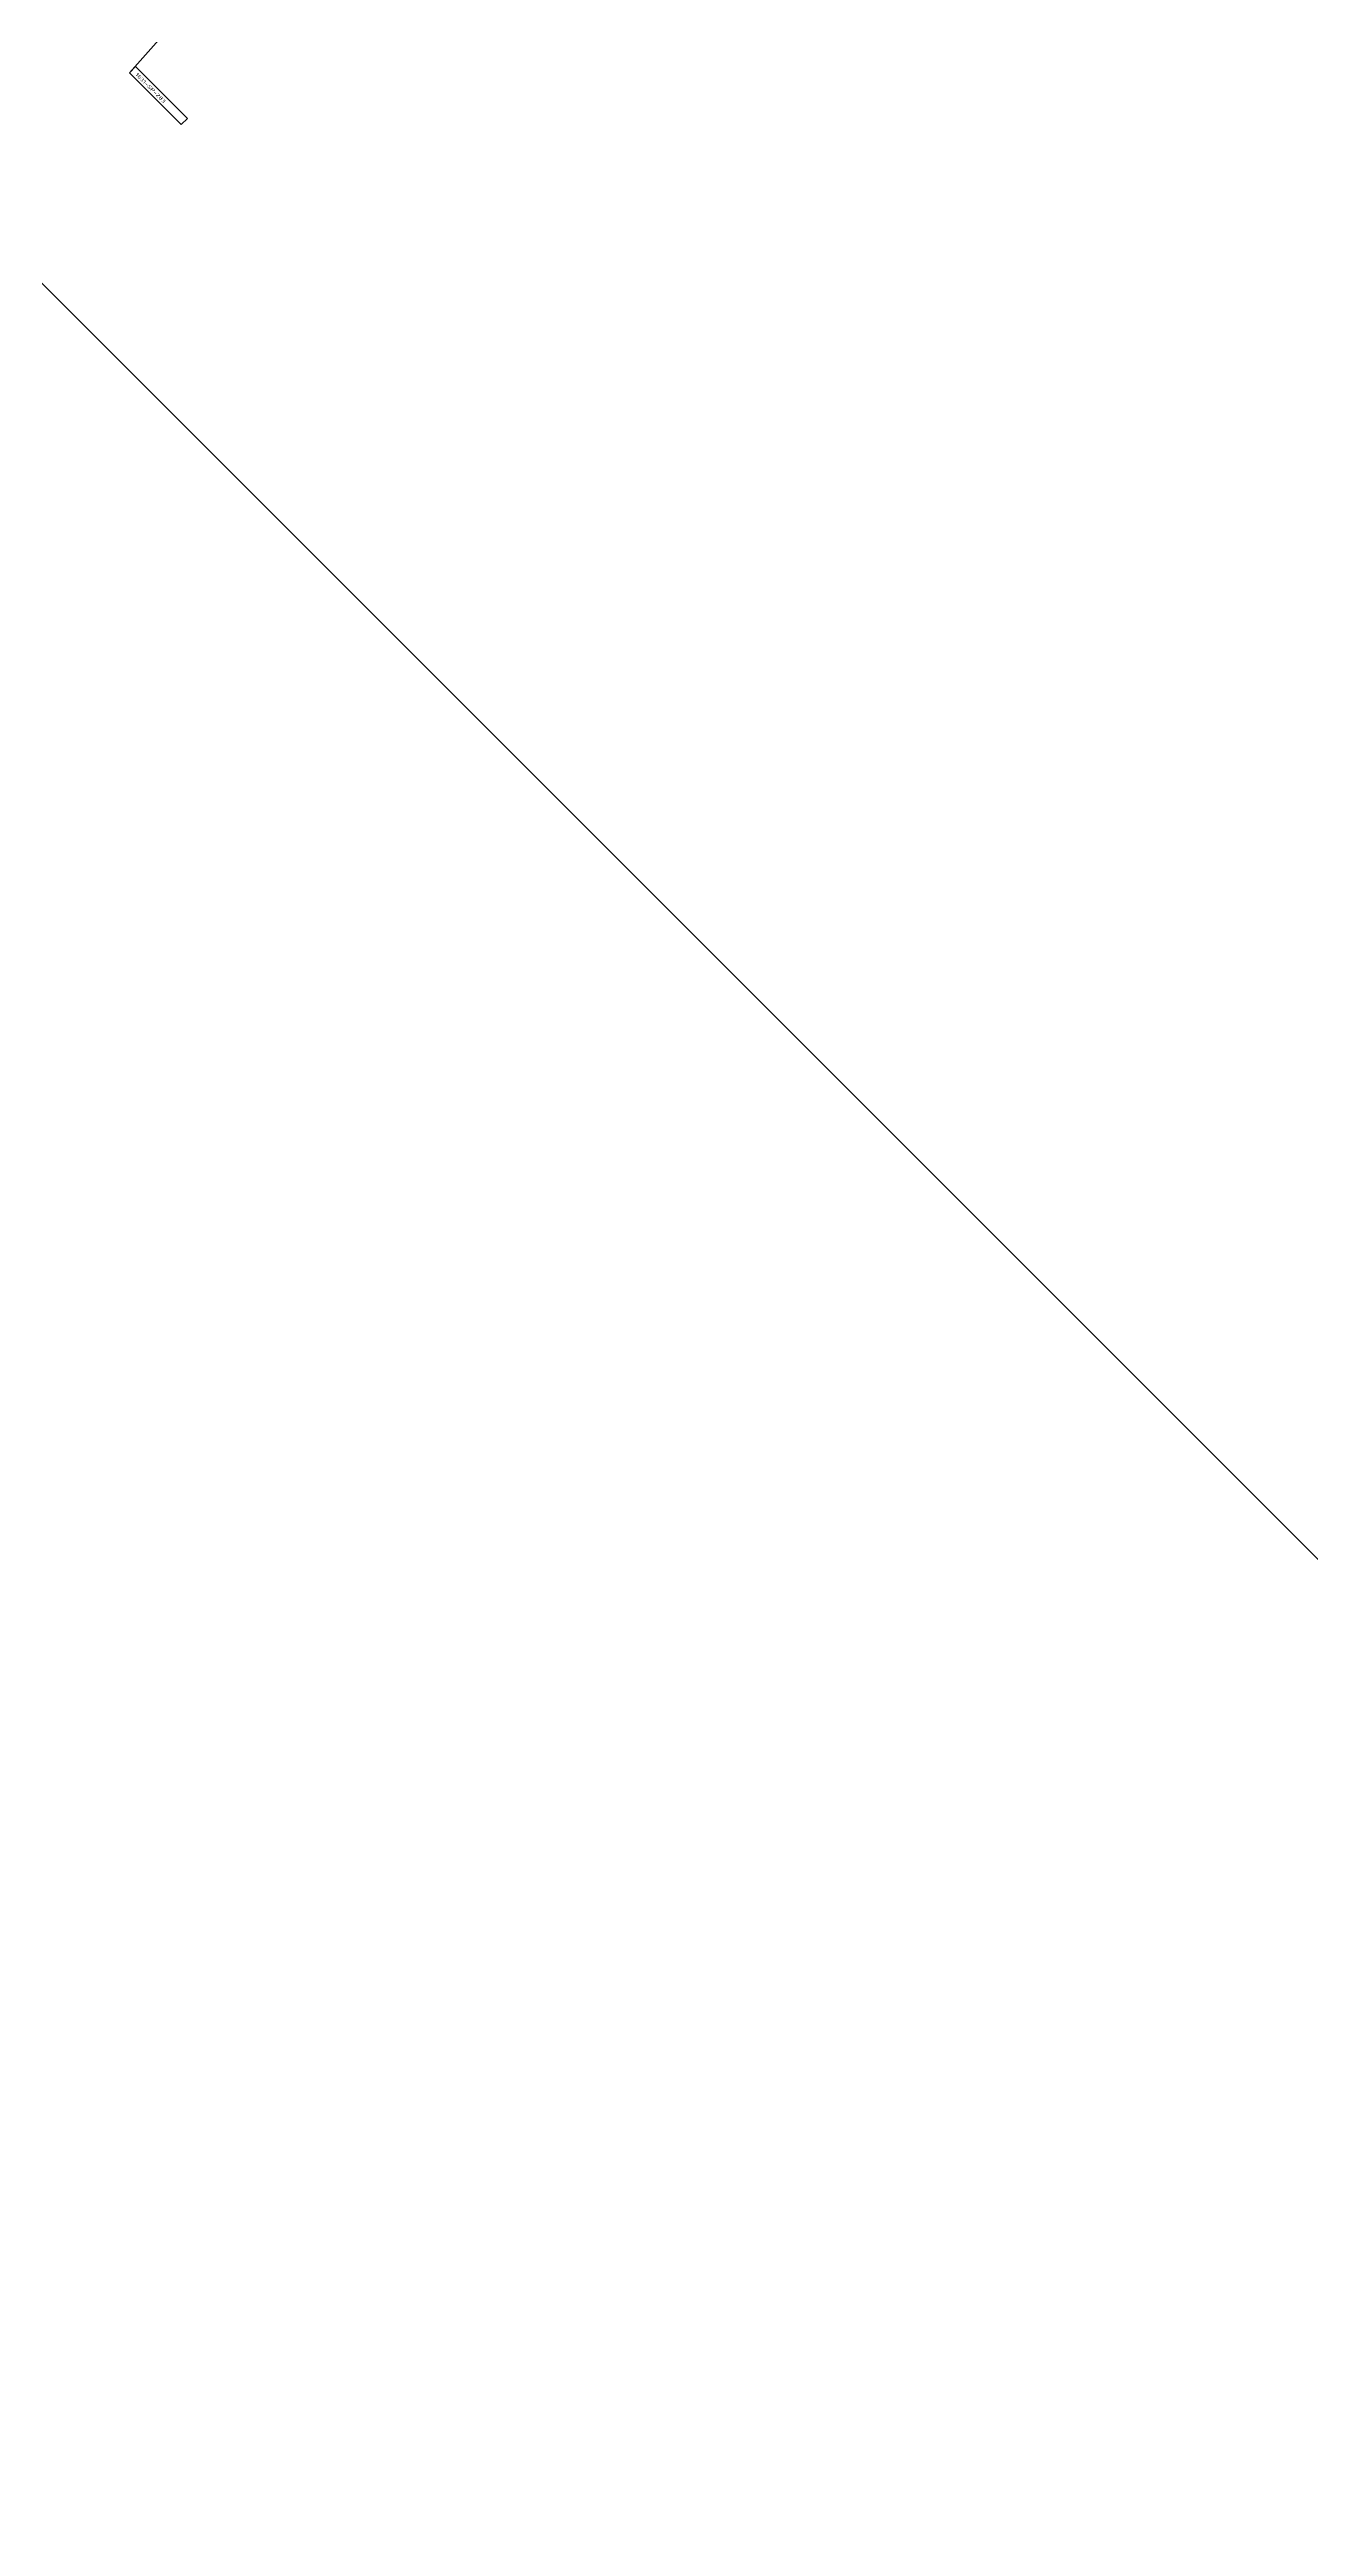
# Model space of a CAD drawing. Header units: millimetres. Extents: x -1501 to 8157, y -8271 to 1386.
# Drawn here: x 1513 to 2015, y -3442 to -2455 of the extents above; entities that cross this region are included whole.
import ezdxf
from ezdxf.enums import TextEntityAlignment as Align

# ---------------------------------------------------------------- set-up
doc = ezdxf.new("R2010")
doc.units = ezdxf.units.MM
doc.header["$MEASUREMENT"] = 0
doc.layers.add('непечат', color=2, linetype='Continuous', plot=False)
doc.layers.add('подложка', color=253, linetype='Continuous', lineweight=13)
doc.styles.add('Style-CS_Gost2304', font='CS_Gost2304.shx')

msp = doc.modelspace()

# ---------------------------------------------------------------- linework, layer by layer
at = {"layer": 'непечат', "color": 3, "extrusion": (-0.57735, -0.57735, 0.57735)}
msp.add_lwpolyline([(-1387.86, 992.34), (10962.33, 992.34), (10962.33, -1271.92), (-1387.86, -1271.92)], close=True, dxfattribs=at)
at = {"layer": 'подложка', "color": 252, "extrusion": (-0.57735, -0.57735, 0.57735)}
msp.add_line((1544.92, -2464.6, -141.16), (1723.76, -2263.21, -327.76), dxfattribs=at)
at = {"layer": 'подложка', "color": 252}
msp.add_3dface([(1547.37, -2462.15, -136.26), (1567.99, -2482.76, -136.26), (1565.54, -2485.21, -141.16), (1544.92, -2464.6, -141.16)], dxfattribs=at)

# ---------------------------------------------------------------- texts
at = {"layer": 'подложка', "color": 252, "extrusion": (-0.57735, -0.57735, 0.57735), "style": 'Style-CS_Gost2304', "width": 0.875}
msp.add_text('1631-SP-283', height=2.5, rotation=360, dxfattribs=at).set_placement((2837.33, -487.77, 449.48), align=Align.MIDDLE_LEFT)

doc.saveas('drawing.dxf')
